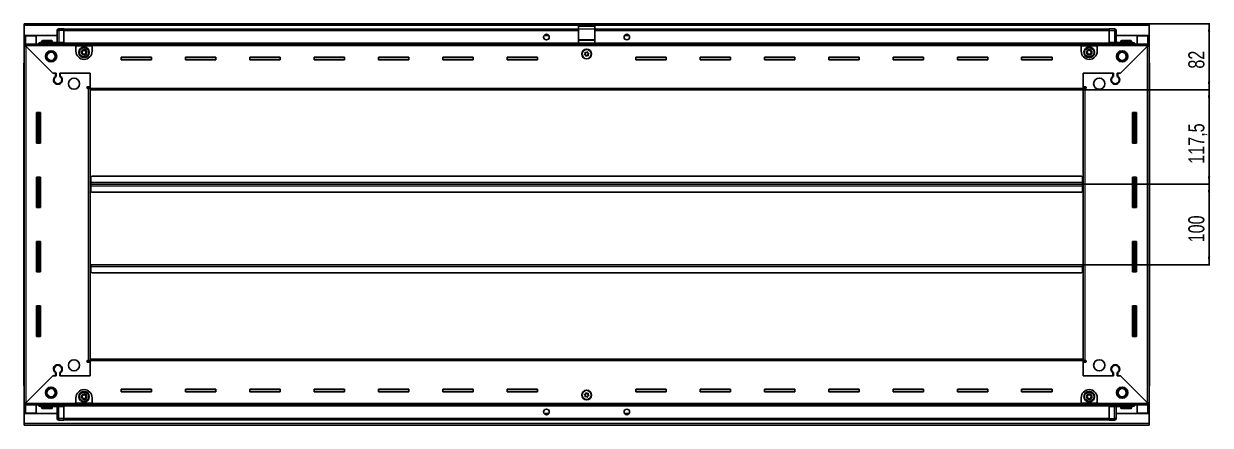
# Model space of a CAD drawing. Header units: millimetres. Extents: x 1256 to 6169, y -675 to 1864.
# Drawn here: x 4694 to 6169, y 1198 to 1697 of the extents above; entities that cross this region are included whole.
import ezdxf

# ---------------------------------------------------------------- set-up
doc = ezdxf.new("R2010")
doc.units = ezdxf.units.MM
doc.layers.add('FORMAT', color=7, linetype='Continuous')
doc.styles.add('SLDTEXTSTYLE0', font='TXT', dxfattribs={"width": 0.75})
doc.dimstyles.new('SLDDIMSTYLE0', dxfattribs={"dimtxt": 20, "dimasz": 10, "dimexe": 0, "dimexo": 0.0625, "dimgap": 5, "dimtad": 2, "dimdec": 1, "dimrnd": 1e-09, "dimzin": 12, "dimdsep": 46, "dimtxsty": 'SLDTEXTSTYLE0', "dimsah": 1, "dimcen": 0.09, "dimadec": 0, "dimazin": 3, "dimtfac": 1, "dimtofl": 0, "dimtmove": 0, "dimatfit": 3, "dimfxl": 0, "dimfrac": 2, "dimtolj": 1, "dimtzin": 12, "dimarcsym": 0})

# ---------------------------------------------------------------- blocks, each defined once
blk = doc.blocks.new('_D_6')
at = {"layer": 'FORMAT'}
for p, q in [((6093.4, 1696.6), (6168.9, 1696.6)), ((6167.9, 1696.6), (6167.9, 1614.6)), ((6011.4, 1614.6), (6168.9, 1614.6))]:
    blk.add_line(p, q, dxfattribs=at)
for points in [[(6167.9, 1696.6), (6166.4, 1686.6), (6169.4, 1686.6)], [(6167.9, 1614.6), (6169.4, 1624.6), (6166.4, 1624.6)]]:
    blk.add_solid(points, dxfattribs=at)
at = {"layer": 'FORMAT', "insert": (6142.1, 1640.8), "char_height": 20, "attachment_point": 1, "rotation": 90, "style": 'SLDTEXTSTYLE0'}
blk.add_mtext('82', dxfattribs=at)
blk = doc.blocks.new('_D_7')
at = {"layer": 'FORMAT'}
for p, q in [((6011.4, 1614.6), (6168.9, 1614.6)), ((6167.9, 1497.1), (6167.9, 1614.6)), ((6010.4, 1497.1), (6168.9, 1497.1))]:
    blk.add_line(p, q, dxfattribs=at)
for points in [[(6167.9, 1614.6), (6166.4, 1604.6), (6169.4, 1604.6)], [(6167.9, 1497.1), (6169.4, 1507.1), (6166.4, 1507.1)]]:
    blk.add_solid(points, dxfattribs=at)
at = {"layer": 'FORMAT', "insert": (6142.1, 1522.6), "char_height": 20, "attachment_point": 1, "rotation": 90, "style": 'SLDTEXTSTYLE0'}
blk.add_mtext('117,5', dxfattribs=at)
blk = doc.blocks.new('_D_8')
at = {"layer": 'FORMAT'}
for p, q in [((6010.4, 1497.1), (6168.9, 1497.1)), ((6167.9, 1497.1), (6167.9, 1397.1)), ((6010.4, 1397.1), (6168.9, 1397.1))]:
    blk.add_line(p, q, dxfattribs=at)
for points in [[(6167.9, 1497.1), (6166.4, 1487.1), (6169.4, 1487.1)], [(6167.9, 1397.1), (6169.4, 1407.1), (6166.4, 1407.1)]]:
    blk.add_solid(points, dxfattribs=at)
at = {"layer": 'FORMAT', "insert": (6142.1, 1424.9), "char_height": 20, "attachment_point": 1, "rotation": 90, "style": 'SLDTEXTSTYLE0'}
blk.add_mtext('100', dxfattribs=at)

msp = doc.modelspace()

# ---------------------------------------------------------------- linework, layer by layer
at = {"color": 7, "linetype": 'Continuous', "lineweight": 25}
for p, q in [((4694.4, 1694.5), (4694.4, 1696.6)), ((4694.4, 1696.6), (6093.4, 1696.6)), ((4694.4, 1682.1), (4694.4, 1694.5)), ((4735.4, 1673.1), (4735.4, 1688.1)), ((4736.08, 1689.6), (4736.08, 1689.6)), ((4737.4, 1690.1), (4743.9, 1690.1)), ((4737.4, 1690.1), (4743.9, 1690.1)), ((4743.9, 1690.1), (4743.9, 1690.1)), ((4743.9, 1690.1), (4743.9, 1690.1)), ((4743.9, 1690.1), (4743.9, 1688.1)), ((5383.9, 1689.95), (4743.9, 1689.95)), ((4743.9, 1673.1), (4743.9, 1688.1)), ((5383.9, 1693.6), (5403.9, 1693.6)), ((5383.9, 1690.34), (5383.9, 1693.6)), ((5383.9, 1677.19), (5383.9, 1690.34)), ((5403.9, 1690.34), (5403.9, 1693.6)), ((5403.9, 1677.19), (5403.9, 1690.34)), ((6043.9, 1689.95), (5403.9, 1689.95)), ((6043.9, 1690.1), (6043.9, 1690.1)), ((6050.4, 1690.1), (6043.9, 1690.1)), ((6050.4, 1690.1), (6043.9, 1690.1)), ((6043.9, 1690.1), (6043.9, 1688.1)), ((6043.9, 1673.1), (6043.9, 1688.1)), ((6052.4, 1688.1), (6052.4, 1688.1)), ((6052.4, 1673.1), (6052.4, 1688.1)), ((6093.4, 1696.6), (6093.4, 1694.5)), ((6093.4, 1694.5), (6093.4, 1682.1)), ((4735.4, 1682.1), (4694.4, 1682.1)), ((4694.4, 1681.6), (4694.4, 1682.1)), ((4694.4, 1671.35), (4694.4, 1681.6)), ((4694.4, 1681.6), (4696.5, 1681.6)), ((4694.4, 1669.85), (4694.4, 1671.35)), ((4694.4, 1671.35), (4695.4, 1671.35)), ((4694.4, 1669.35), (4694.4, 1669.85)), ((4694.4, 1669.85), (4695.4, 1669.85)), ((4694.4, 1224.85), (4694.4, 1669.35)), ((4695.9, 1669.35), (4694.4, 1669.35)), ((4695.4, 1671.35), (4758.9, 1671.35)), ((4695.4, 1669.85), (4695.4, 1671.35)), ((4695.9, 1681.6), (4695.9, 1682.1)), ((4696, 1669.25), (4729.9, 1635.35)), ((4709.4, 1681.6), (4696.5, 1681.6)), ((4730.6, 1634.65), (4696.5, 1668.75)), ((4709.4, 1671.35), (4709.4, 1681.6)), ((4714.9, 1673.1), (4743.9, 1673.1)), ((4716.4, 1675), (4716.4, 1673.1)), ((4717.2, 1675.8), (4728.6, 1675.8)), ((4729.4, 1673.1), (4729.4, 1675)), ((4743.83, 1671.35), (4743.9, 1673.07)), ((4743.9, 1673.1), (4743.9, 1672.6)), ((4743.9, 1671.95), (6043.9, 1671.95)), ((4758.9, 1669.25), (4758.9, 1671.35)), ((4758.9, 1671.35), (4778.9, 1671.35)), ((4758.9, 1669.85), (4778.9, 1669.85)), ((4758.9, 1662.35), (4758.9, 1669.25)), ((4778.9, 1671.35), (4778.9, 1669.25)), ((4778.9, 1671.35), (6008.9, 1671.35)), ((4778.9, 1669.25), (4778.9, 1662.35)), ((5346.77, 1682.1), (5341.03, 1682.1)), ((5383.9, 1676.1), (5383.9, 1677.19)), ((5383.9, 1676.1), (5403.9, 1676.1)), ((5383.9, 1672.6), (5383.9, 1676.1)), ((5383.9, 1672.6), (5403.9, 1672.6)), ((5387.9, 1672.6), (5387.9, 1671.95)), ((5390.4, 1671.95), (5390.4, 1672.6)), ((5397.4, 1671.95), (5397.4, 1672.6)), ((5399.9, 1671.95), (5399.9, 1672.6)), ((5403.9, 1676.1), (5403.9, 1677.19)), ((5403.9, 1672.6), (5403.9, 1676.1)), ((5446.77, 1682.1), (5441.03, 1682.1)), ((6008.9, 1669.25), (6008.9, 1671.35)), ((6008.9, 1671.35), (6028.9, 1671.35)), ((6008.9, 1669.85), (6028.9, 1669.85)), ((6008.9, 1662.35), (6008.9, 1669.25)), ((6028.9, 1671.35), (6092.4, 1671.35)), ((6028.9, 1671.35), (6028.9, 1669.25)), ((6028.9, 1669.25), (6028.9, 1662.35)), ((6043.9, 1673.1), (6043.9, 1672.6)), ((6072.9, 1673.1), (6043.9, 1673.1)), ((6043.9, 1673.07), (6043.98, 1671.35)), ((6045.4, 1673.04), (6045.4, 1673.1)), ((6093.4, 1682.1), (6052.4, 1682.1)), ((6091.3, 1668.75), (6057.2, 1634.65)), ((6057.9, 1635.35), (6091.8, 1669.25)), ((6058.4, 1675), (6058.4, 1673.1)), ((6059.2, 1675.8), (6070.6, 1675.8)), ((6071.4, 1673.1), (6071.4, 1675)), ((6078.4, 1671.35), (6078.4, 1681.6)), ((6078.4, 1681.6), (6091.3, 1681.6)), ((6091.3, 1681.6), (6093.4, 1681.6)), ((6091.9, 1681.6), (6091.9, 1682.1)), ((6091.9, 1669.35), (6093.4, 1669.35)), ((6092.4, 1669.85), (6092.4, 1671.35)), ((6092.4, 1671.35), (6093.4, 1671.35)), ((6092.4, 1669.85), (6093.4, 1669.85)), ((6093.4, 1681.6), (6093.4, 1682.1)), ((6093.4, 1681.6), (6093.4, 1671.35)), ((6093.4, 1669.85), (6093.4, 1671.35)), ((6093.4, 1669.85), (6093.4, 1669.35)), ((6093.4, 1669.35), (6093.4, 1224.85)), ((4852.9, 1655.1), (4814.9, 1655.1)), ((4814.9, 1655.1), (4814.9, 1651.6)), ((4852.9, 1651.6), (4852.9, 1655.1)), ((4932.9, 1655.1), (4894.9, 1655.1)), ((4894.9, 1655.1), (4894.9, 1651.6)), ((4932.9, 1651.6), (4932.9, 1655.1)), ((5012.9, 1655.1), (4974.9, 1655.1)), ((4974.9, 1655.1), (4974.9, 1651.6)), ((5012.9, 1651.6), (5012.9, 1655.1)), ((5092.9, 1655.1), (5054.9, 1655.1)), ((5054.9, 1655.1), (5054.9, 1651.6)), ((5092.9, 1651.6), (5092.9, 1655.1)), ((5172.9, 1655.1), (5134.9, 1655.1)), ((5134.9, 1655.1), (5134.9, 1651.6)), ((5172.9, 1651.6), (5172.9, 1655.1)), ((5252.9, 1655.1), (5214.9, 1655.1)), ((5214.9, 1655.1), (5214.9, 1651.6)), ((5252.9, 1651.6), (5252.9, 1655.1)), ((5332.9, 1655.1), (5294.9, 1655.1)), ((5294.9, 1655.1), (5294.9, 1651.6)), ((5332.9, 1651.6), (5332.9, 1655.1)), ((5492.9, 1655.1), (5454.9, 1655.1)), ((5454.9, 1655.1), (5454.9, 1651.6)), ((5492.9, 1651.6), (5492.9, 1655.1)), ((5572.9, 1655.1), (5534.9, 1655.1)), ((5534.9, 1655.1), (5534.9, 1651.6)), ((5572.9, 1651.6), (5572.9, 1655.1)), ((5652.9, 1655.1), (5614.9, 1655.1)), ((5614.9, 1655.1), (5614.9, 1651.6)), ((5652.9, 1651.6), (5652.9, 1655.1)), ((5732.9, 1655.1), (5694.9, 1655.1)), ((5694.9, 1655.1), (5694.9, 1651.6)), ((5732.9, 1651.6), (5732.9, 1655.1)), ((5812.9, 1655.1), (5774.9, 1655.1)), ((5774.9, 1655.1), (5774.9, 1651.6)), ((5812.9, 1651.6), (5812.9, 1655.1)), ((5892.9, 1655.1), (5854.9, 1655.1)), ((5854.9, 1655.1), (5854.9, 1651.6)), ((5892.9, 1651.6), (5892.9, 1655.1)), ((5972.9, 1655.1), (5934.9, 1655.1)), ((5934.9, 1655.1), (5934.9, 1651.6)), ((5972.9, 1651.6), (5972.9, 1655.1)), ((4693.9, 1646.6), (4693.9, 1640.1)), ((4693.9, 1640.1), (4693.9, 1646.6)), ((4693.9, 1640.1), (4693.9, 1640.1)), ((4694.4, 1640.1), (4693.9, 1640.1)), ((4694.05, 1640.1), (4694.05, 1254.1)), ((4852.9, 1652.35), (4814.9, 1652.35)), ((4814.9, 1651.6), (4852.9, 1651.6)), ((4932.9, 1652.35), (4894.9, 1652.35)), ((4894.9, 1651.6), (4932.9, 1651.6)), ((5012.9, 1652.35), (4974.9, 1652.35)), ((4974.9, 1651.6), (5012.9, 1651.6)), ((5092.9, 1652.35), (5054.9, 1652.35)), ((5054.9, 1651.6), (5092.9, 1651.6)), ((5172.9, 1652.35), (5134.9, 1652.35)), ((5134.9, 1651.6), (5172.9, 1651.6)), ((5252.9, 1652.35), (5214.9, 1652.35)), ((5214.9, 1651.6), (5252.9, 1651.6)), ((5332.9, 1652.35), (5294.9, 1652.35)), ((5294.9, 1651.6), (5332.9, 1651.6)), ((5492.9, 1652.35), (5454.9, 1652.35)), ((5454.9, 1651.6), (5492.9, 1651.6)), ((5572.9, 1652.35), (5534.9, 1652.35)), ((5534.9, 1651.6), (5572.9, 1651.6)), ((5652.9, 1652.35), (5614.9, 1652.35)), ((5614.9, 1651.6), (5652.9, 1651.6)), ((5732.9, 1652.35), (5694.9, 1652.35)), ((5694.9, 1651.6), (5732.9, 1651.6)), ((5812.9, 1652.35), (5774.9, 1652.35)), ((5774.9, 1651.6), (5812.9, 1651.6)), ((5892.9, 1652.35), (5854.9, 1652.35)), ((5854.9, 1651.6), (5892.9, 1651.6)), ((5972.9, 1652.35), (5934.9, 1652.35)), ((5934.9, 1651.6), (5972.9, 1651.6)), ((6093.4, 1647.93), (6093.4, 1647.93)), ((6093.4, 1640.1), (6093.9, 1640.1)), ((6093.75, 1254.1), (6093.75, 1640.1)), ((6093.9, 1646.6), (6093.9, 1640.1)), ((6093.9, 1640.1), (6093.9, 1646.6)), ((6093.9, 1640.1), (6093.9, 1640.1)), ((6093.9, 1640.1), (6093.9, 1640.1)), ((4729.9, 1635.35), (4734.1, 1635.35)), ((4731.3, 1635.35), (4730.6, 1634.65)), ((4733.4, 1635.35), (4731.3, 1635.35)), ((4733.4, 1635.35), (4733.4, 1631.46)), ((4734.1, 1635.35), (4734.1, 1631.07)), ((4738.7, 1635.35), (4776.4, 1635.35)), ((4738.7, 1631.07), (4738.7, 1635.35)), ((4739.4, 1631.46), (4739.4, 1635.35)), ((4776.4, 1635.35), (4739.4, 1635.35)), ((4776.4, 1616.7), (4776.4, 1635.35)), ((4776.4, 1618.1), (4776.4, 1635.35)), ((6011.4, 1635.35), (6049.1, 1635.35)), ((6011.4, 1616.7), (6011.4, 1635.35)), ((6011.4, 1635.35), (6011.4, 1618.1)), ((6048.4, 1635.35), (6011.4, 1635.35)), ((6048.4, 1635.35), (6048.4, 1631.46)), ((6049.1, 1635.35), (6049.1, 1631.07)), ((6053.7, 1635.35), (6057.9, 1635.35)), ((6053.7, 1631.07), (6053.7, 1635.35)), ((6056.5, 1635.35), (6054.4, 1635.35)), ((6054.4, 1631.46), (6054.4, 1635.35)), ((6057.2, 1634.65), (6056.5, 1635.35)), ((4734.4, 1622.49), (4734.4, 1621.73)), ((4773.55, 1618.1), (4776.4, 1618.1)), ((4774.3, 1616.1), (4773.55, 1616.1)), ((4774.3, 1616.1), (4776.4, 1616.1)), ((4776.4, 1617.1), (4774.4, 1617.1)), ((4774.4, 1617.1), (4774.4, 1616.1)), ((4776.4, 1614.6), (4776.4, 1616.7)), ((6011.4, 1614.6), (4776.4, 1614.6)), ((4776.4, 1279.6), (4776.4, 1614.6)), ((6011.4, 1618.1), (6014.25, 1618.1)), ((6013.4, 1617.1), (6011.4, 1617.1)), ((6011.4, 1616.7), (6011.4, 1614.6)), ((6011.4, 1616.1), (6013.5, 1616.1)), ((6011.4, 1614.6), (6011.4, 1279.6)), ((6013.4, 1616.1), (6013.4, 1617.1)), ((6014.25, 1616.1), (6013.5, 1616.1)), ((6053.4, 1622.49), (6053.4, 1621.73)), ((4714.9, 1586.1), (4709.9, 1586.1)), ((4709.9, 1586.1), (4709.9, 1548.1)), ((4712.05, 1548.1), (4712.05, 1586.1)), ((4713.84, 1548.1), (4713.84, 1586.1)), ((4713.88, 1548.1), (4713.88, 1586.1)), ((4714.9, 1548.1), (4714.9, 1586.1)), ((6072.9, 1586.1), (6072.9, 1548.1)), ((6077.9, 1586.1), (6072.9, 1586.1)), ((6073.92, 1586.1), (6073.92, 1548.1)), ((6073.96, 1586.1), (6073.96, 1548.1)), ((6075.75, 1586.1), (6075.75, 1548.1)), ((6077.9, 1548.1), (6077.9, 1586.1)), ((4709.9, 1548.1), (4714.9, 1548.1)), ((6072.9, 1548.1), (6077.9, 1548.1)), ((4714.9, 1506.1), (4709.9, 1506.1)), ((4709.9, 1506.1), (4709.9, 1468.1)), ((4712.05, 1468.1), (4712.05, 1506.1)), ((4713.84, 1468.1), (4713.84, 1506.1)), ((4713.88, 1468.1), (4713.88, 1506.1)), ((4714.9, 1468.1), (4714.9, 1506.1)), ((4778.4, 1507.1), (4777.4, 1506.1)), ((4777.4, 1506.1), (4777.4, 1499.2)), ((6009.4, 1507.1), (4778.4, 1507.1)), ((6010.4, 1506.1), (6009.4, 1507.1)), ((6010.4, 1499.2), (6010.4, 1506.1)), ((6072.9, 1506.1), (6072.9, 1468.1)), ((6077.9, 1506.1), (6072.9, 1506.1)), ((6073.92, 1506.1), (6073.92, 1468.1)), ((6073.96, 1506.1), (6073.96, 1468.1)), ((6075.75, 1506.1), (6075.75, 1468.1)), ((6077.9, 1468.1), (6077.9, 1506.1)), ((4777.15, 1497.1), (4776.4, 1497.1)), ((4777.4, 1499.95), (4777.15, 1499.95)), ((4777.15, 1499.95), (4777.15, 1497.1)), ((4777.15, 1497.1), (4777.15, 1494.25)), ((4777.15, 1494.25), (4777.4, 1494.25)), ((4777.4, 1497.1), (4777.4, 1499.2)), ((4777.4, 1495), (4777.4, 1497.1)), ((6010.4, 1497.1), (4777.4, 1497.1)), ((4777.4, 1495), (4777.4, 1488.1)), ((6010.65, 1499.95), (6010.4, 1499.95)), ((6010.4, 1499.2), (6010.4, 1497.1)), ((6010.4, 1497.1), (6010.4, 1495)), ((6010.4, 1488.1), (6010.4, 1495)), ((6010.4, 1494.25), (6010.65, 1494.25)), ((6010.65, 1497.1), (6010.65, 1499.95)), ((6010.65, 1494.25), (6010.65, 1497.1)), ((6011.4, 1497.1), (6010.65, 1497.1)), ((4777.4, 1488.1), (4778.4, 1487.1)), ((4778.4, 1487.1), (6009.4, 1487.1)), ((6009.4, 1487.1), (6010.4, 1488.1)), ((4709.9, 1468.1), (4714.9, 1468.1)), ((6072.9, 1468.1), (6077.9, 1468.1)), ((4714.9, 1426.1), (4709.9, 1426.1)), ((4709.9, 1426.1), (4709.9, 1388.1)), ((4712.05, 1388.1), (4712.05, 1426.1)), ((4713.84, 1388.1), (4713.84, 1426.1)), ((4713.88, 1388.1), (4713.88, 1426.1)), ((4714.9, 1388.1), (4714.9, 1426.1)), ((6072.9, 1426.1), (6072.9, 1388.1)), ((6077.9, 1426.1), (6072.9, 1426.1)), ((6073.92, 1426.1), (6073.92, 1388.1)), ((6073.96, 1426.1), (6073.96, 1388.1)), ((6075.75, 1426.1), (6075.75, 1388.1)), ((6077.9, 1388.1), (6077.9, 1426.1)), ((4709.9, 1388.1), (4714.9, 1388.1)), ((4776.4, 1397.1), (4777.15, 1397.1)), ((4777.15, 1397.1), (4777.15, 1394.25)), ((4777.15, 1394.25), (4777.4, 1394.25)), ((4777.4, 1395), (4777.4, 1397.1)), ((4777.4, 1397.1), (6010.4, 1397.1)), ((4777.4, 1395), (4777.4, 1388.1)), ((4777.4, 1388.1), (4778.4, 1387.1)), ((4778.4, 1387.1), (6009.4, 1387.1)), ((6009.4, 1387.1), (6010.4, 1388.1)), ((6010.4, 1397.1), (6010.4, 1395)), ((6010.4, 1388.1), (6010.4, 1395)), ((6010.4, 1394.25), (6010.65, 1394.25)), ((6010.65, 1394.25), (6010.65, 1397.1)), ((6010.65, 1397.1), (6011.4, 1397.1)), ((6072.9, 1388.1), (6077.9, 1388.1)), ((4714.9, 1346.1), (4709.9, 1346.1)), ((4709.9, 1346.1), (4709.9, 1308.1)), ((4712.05, 1308.1), (4712.05, 1346.1)), ((4713.84, 1308.1), (4713.84, 1346.1)), ((4713.88, 1308.1), (4713.88, 1346.1)), ((4714.9, 1308.1), (4714.9, 1346.1)), ((6072.9, 1346.1), (6072.9, 1308.1)), ((6077.9, 1346.1), (6072.9, 1346.1)), ((6073.92, 1346.1), (6073.92, 1308.1)), ((6073.96, 1346.1), (6073.96, 1308.1)), ((6075.75, 1346.1), (6075.75, 1308.1)), ((6077.9, 1308.1), (6077.9, 1346.1)), ((4709.9, 1308.1), (4714.9, 1308.1)), ((6072.9, 1308.1), (6077.9, 1308.1)), ((4734.4, 1272.48), (4734.4, 1271.72)), ((4773.55, 1278.1), (4774.3, 1278.1)), ((4776.4, 1276.1), (4773.55, 1276.1)), ((4776.4, 1278.1), (4774.3, 1278.1)), ((4774.4, 1278.1), (4774.4, 1277.1)), ((4774.4, 1277.1), (4776.4, 1277.1)), ((4776.4, 1279.6), (6011.4, 1279.6)), ((4776.4, 1277.5), (4776.4, 1279.6)), ((4776.4, 1277.5), (4776.4, 1258.85)), ((4776.4, 1258.85), (4776.4, 1276.1)), ((6011.4, 1279.6), (6011.4, 1277.5)), ((6013.5, 1278.1), (6011.4, 1278.1)), ((6011.4, 1277.5), (6011.4, 1258.85)), ((6011.4, 1277.1), (6013.4, 1277.1)), ((6011.4, 1276.1), (6011.4, 1258.85)), ((6014.25, 1276.1), (6011.4, 1276.1)), ((6013.4, 1277.1), (6013.4, 1278.1)), ((6013.5, 1278.1), (6014.25, 1278.1)), ((6053.4, 1272.48), (6053.4, 1271.72)), ((4729.9, 1258.85), (4696, 1224.95)), ((4696.5, 1225.45), (4730.6, 1259.55)), ((4734.1, 1258.85), (4729.9, 1258.85)), ((4730.6, 1259.55), (4731.3, 1258.85)), ((4731.3, 1258.85), (4733.4, 1258.85)), ((4733.4, 1262.74), (4733.4, 1258.85)), ((4734.1, 1263.14), (4734.1, 1258.85)), ((4738.7, 1258.85), (4738.7, 1263.14)), ((4776.4, 1258.85), (4738.7, 1258.85)), ((4739.4, 1258.85), (4739.4, 1262.74)), ((4739.4, 1258.85), (4776.4, 1258.85)), ((6049.1, 1258.85), (6011.4, 1258.85)), ((6011.4, 1258.85), (6048.4, 1258.85)), ((6048.4, 1262.74), (6048.4, 1258.85)), ((6049.1, 1263.14), (6049.1, 1258.85)), ((6053.7, 1258.85), (6053.7, 1263.14)), ((6057.9, 1258.85), (6053.7, 1258.85)), ((6054.4, 1258.85), (6054.4, 1262.74)), ((6054.4, 1258.85), (6056.5, 1258.85)), ((6056.5, 1258.85), (6057.2, 1259.55)), ((6057.2, 1259.55), (6091.3, 1225.45)), ((6091.8, 1224.95), (6057.9, 1258.85)), ((4693.9, 1247.6), (4693.9, 1254.1)), ((4693.9, 1254.1), (4693.9, 1254.1)), ((4693.9, 1254.1), (4693.9, 1254.1)), ((4693.9, 1254.1), (4693.9, 1247.6)), ((4694.4, 1254.1), (4693.9, 1254.1)), ((4694.4, 1246.28), (4694.4, 1246.28)), ((4852.9, 1242.6), (4814.9, 1242.6)), ((4814.9, 1242.6), (4814.9, 1239.1)), ((4814.9, 1241.85), (4852.9, 1241.85)), ((4852.9, 1239.1), (4852.9, 1242.6)), ((4932.9, 1242.6), (4894.9, 1242.6)), ((4894.9, 1242.6), (4894.9, 1239.1)), ((4894.9, 1241.85), (4932.9, 1241.85)), ((4932.9, 1239.1), (4932.9, 1242.6)), ((5012.9, 1242.6), (4974.9, 1242.6)), ((4974.9, 1242.6), (4974.9, 1239.1)), ((4974.9, 1241.85), (5012.9, 1241.85)), ((5012.9, 1239.1), (5012.9, 1242.6)), ((5092.9, 1242.6), (5054.9, 1242.6)), ((5054.9, 1242.6), (5054.9, 1239.1)), ((5054.9, 1241.85), (5092.9, 1241.85)), ((5092.9, 1239.1), (5092.9, 1242.6)), ((5172.9, 1242.6), (5134.9, 1242.6)), ((5134.9, 1242.6), (5134.9, 1239.1)), ((5134.9, 1241.85), (5172.9, 1241.85)), ((5172.9, 1239.1), (5172.9, 1242.6)), ((5252.9, 1242.6), (5214.9, 1242.6)), ((5214.9, 1242.6), (5214.9, 1239.1)), ((5214.9, 1241.85), (5252.9, 1241.85)), ((5252.9, 1239.1), (5252.9, 1242.6)), ((5332.9, 1242.6), (5294.9, 1242.6)), ((5294.9, 1242.6), (5294.9, 1239.1)), ((5294.9, 1241.85), (5332.9, 1241.85)), ((5332.9, 1239.1), (5332.9, 1242.6)), ((5492.9, 1242.6), (5454.9, 1242.6)), ((5454.9, 1242.6), (5454.9, 1239.1)), ((5454.9, 1241.85), (5492.9, 1241.85)), ((5492.9, 1239.1), (5492.9, 1242.6)), ((5572.9, 1242.6), (5534.9, 1242.6)), ((5534.9, 1242.6), (5534.9, 1239.1)), ((5534.9, 1241.85), (5572.9, 1241.85)), ((5572.9, 1239.1), (5572.9, 1242.6)), ((5652.9, 1242.6), (5614.9, 1242.6)), ((5614.9, 1242.6), (5614.9, 1239.1)), ((5614.9, 1241.85), (5652.9, 1241.85)), ((5652.9, 1239.1), (5652.9, 1242.6)), ((5732.9, 1242.6), (5694.9, 1242.6)), ((5694.9, 1242.6), (5694.9, 1239.1)), ((5694.9, 1241.85), (5732.9, 1241.85)), ((5732.9, 1239.1), (5732.9, 1242.6)), ((5812.9, 1242.6), (5774.9, 1242.6)), ((5774.9, 1242.6), (5774.9, 1239.1)), ((5774.9, 1241.85), (5812.9, 1241.85)), ((5812.9, 1239.1), (5812.9, 1242.6)), ((5892.9, 1242.6), (5854.9, 1242.6)), ((5854.9, 1242.6), (5854.9, 1239.1)), ((5854.9, 1241.85), (5892.9, 1241.85)), ((5892.9, 1239.1), (5892.9, 1242.6)), ((5972.9, 1242.6), (5934.9, 1242.6)), ((5934.9, 1242.6), (5934.9, 1239.1)), ((5934.9, 1241.85), (5972.9, 1241.85)), ((5972.9, 1239.1), (5972.9, 1242.6)), ((6093.4, 1254.1), (6093.9, 1254.1)), ((6093.9, 1254.1), (6093.9, 1254.1)), ((6093.9, 1247.6), (6093.9, 1254.1)), ((6093.9, 1254.1), (6093.9, 1247.6)), ((4694.4, 1224.35), (4694.4, 1224.85)), ((4695.9, 1224.85), (4694.4, 1224.85)), ((4758.9, 1224.95), (4758.9, 1231.85)), ((4758.9, 1222.85), (4758.9, 1224.95)), ((4778.9, 1231.85), (4778.9, 1224.95)), ((4778.9, 1224.95), (4778.9, 1222.85)), ((4814.9, 1239.1), (4852.9, 1239.1)), ((4894.9, 1239.1), (4932.9, 1239.1)), ((4974.9, 1239.1), (5012.9, 1239.1)), ((5054.9, 1239.1), (5092.9, 1239.1)), ((5134.9, 1239.1), (5172.9, 1239.1)), ((5214.9, 1239.1), (5252.9, 1239.1)), ((5294.9, 1239.1), (5332.9, 1239.1)), ((5454.9, 1239.1), (5492.9, 1239.1)), ((5534.9, 1239.1), (5572.9, 1239.1)), ((5614.9, 1239.1), (5652.9, 1239.1)), ((5694.9, 1239.1), (5732.9, 1239.1)), ((5774.9, 1239.1), (5812.9, 1239.1)), ((5854.9, 1239.1), (5892.9, 1239.1)), ((5934.9, 1239.1), (5972.9, 1239.1)), ((6008.9, 1224.95), (6008.9, 1231.85)), ((6008.9, 1222.85), (6008.9, 1224.95)), ((6028.9, 1231.85), (6028.9, 1224.95)), ((6028.9, 1224.95), (6028.9, 1222.85)), ((6091.9, 1224.85), (6093.4, 1224.85)), ((6093.4, 1224.85), (6093.4, 1224.35)), ((4694.4, 1224.35), (4694.4, 1222.85)), ((4695.4, 1224.35), (4694.4, 1224.35)), ((4694.4, 1212.6), (4694.4, 1222.85)), ((4695.4, 1222.85), (4694.4, 1222.85)), ((4696.5, 1212.6), (4694.4, 1212.6)), ((4694.4, 1212.1), (4694.4, 1212.6)), ((4694.4, 1212.1), (4735.4, 1212.1)), ((4694.4, 1199.7), (4694.4, 1212.1)), ((4695.4, 1224.35), (4695.4, 1222.85)), ((4758.9, 1222.85), (4695.4, 1222.85)), ((4695.9, 1212.1), (4695.9, 1212.6)), ((4696.5, 1212.6), (4709.4, 1212.6)), ((4709.4, 1212.6), (4709.4, 1222.85)), ((4714.9, 1221.1), (4743.9, 1221.1)), ((4716.4, 1221.1), (4716.4, 1219.2)), ((4720.98, 1218.4), (4717.2, 1218.4)), ((4728.6, 1218.4), (4720.98, 1218.4)), ((4729.4, 1219.2), (4729.4, 1221.1)), ((4735.4, 1221.1), (4735.4, 1206.1)), ((4742.4, 1221.17), (4742.4, 1221.1)), ((4743.9, 1221.14), (4743.83, 1222.85)), ((6043.9, 1222.25), (4743.9, 1222.25)), ((4743.9, 1221.1), (4743.9, 1221.6)), ((4743.9, 1221.1), (4743.9, 1206.1)), ((4778.9, 1224.35), (4758.9, 1224.35)), ((4778.9, 1222.85), (4758.9, 1222.85)), ((6008.9, 1222.85), (4778.9, 1222.85)), ((5341.03, 1212.1), (5346.77, 1212.1)), ((5441.03, 1212.1), (5446.77, 1212.1)), ((6028.9, 1224.35), (6008.9, 1224.35)), ((6028.9, 1222.85), (6008.9, 1222.85)), ((6092.4, 1222.85), (6028.9, 1222.85)), ((6043.98, 1222.85), (6043.9, 1221.14)), ((6043.9, 1221.1), (6043.9, 1221.6)), ((6072.9, 1221.1), (6043.9, 1221.1)), ((6043.9, 1221.1), (6043.9, 1206.1)), ((6052.4, 1221.1), (6052.4, 1206.1)), ((6052.4, 1212.1), (6093.4, 1212.1)), ((6058.4, 1221.1), (6058.4, 1219.2)), ((6066.19, 1218.4), (6059.2, 1218.4)), ((6070.6, 1218.4), (6066.19, 1218.4)), ((6071.4, 1219.2), (6071.4, 1221.1)), ((6078.4, 1212.6), (6078.4, 1222.85)), ((6091.3, 1212.6), (6078.4, 1212.6)), ((6093.4, 1212.6), (6091.3, 1212.6)), ((6091.9, 1212.1), (6091.9, 1212.6)), ((6092.4, 1224.35), (6092.4, 1222.85)), ((6093.4, 1224.35), (6092.4, 1224.35)), ((6093.4, 1222.85), (6092.4, 1222.85)), ((6093.4, 1224.35), (6093.4, 1222.85)), ((6093.4, 1222.85), (6093.4, 1212.6)), ((6093.4, 1212.1), (6093.4, 1212.6)), ((6093.4, 1212.1), (6093.4, 1199.7)), ((4694.4, 1197.6), (4694.4, 1199.7)), ((6093.4, 1197.6), (4694.4, 1197.6)), ((4735.4, 1206.1), (4735.4, 1206.1)), ((4737.4, 1204.1), (4743.9, 1204.1)), ((4737.4, 1204.1), (4743.9, 1204.1)), ((4743.9, 1204.1), (4743.9, 1206.1)), ((4743.9, 1204.25), (6043.9, 1204.25)), ((4743.9, 1204.1), (4743.9, 1204.1)), ((6043.9, 1204.1), (6043.9, 1206.1)), ((6050.4, 1204.1), (6043.9, 1204.1)), ((6043.9, 1204.1), (6043.9, 1204.1)), ((6043.9, 1204.1), (6043.9, 1204.1)), ((6050.4, 1204.1), (6043.9, 1204.1)), ((6051.72, 1204.6), (6051.72, 1204.6)), ((6093.4, 1199.7), (6093.4, 1197.6))]:
    msp.add_line(p, q, dxfattribs=at)
at = {"color": 8, "linetype": 'Continuous', "lineweight": 18}
for p, q in [((6093.4, 1694.5), (4694.4, 1694.5)), ((4735.4, 1688.1), (4737.4, 1688.1)), ((4737.4, 1690.1), (4737.4, 1688.1)), ((4737.4, 1688.1), (4737.4, 1673.1)), ((4743.9, 1688.1), (4737.4, 1688.1)), ((5383.9, 1687.95), (4743.9, 1687.95)), ((5383.9, 1690.34), (5403.9, 1690.34)), ((6043.9, 1687.95), (5403.9, 1687.95)), ((6043.9, 1688.1), (6050.4, 1688.1)), ((6050.4, 1690.1), (6050.4, 1688.1)), ((6052.4, 1688.1), (6050.4, 1688.1)), ((6050.4, 1688.1), (6050.4, 1673.1)), ((4758.9, 1669.25), (4696, 1669.25)), ((4696.5, 1681.6), (4696.5, 1682.1)), ((4696.5, 1671.35), (4696.5, 1681.6)), ((4696.5, 1668.75), (4696.5, 1225.45)), ((4716.4, 1675), (4729.4, 1675)), ((5383.9, 1672.6), (4743.9, 1672.6)), ((6043.9, 1671.37), (4743.9, 1671.37)), ((4758.9, 1669.25), (4778.9, 1669.25)), ((6008.9, 1669.25), (4778.9, 1669.25)), ((5383.9, 1677.19), (5403.9, 1677.19)), ((5389.9, 1671.95), (5389.9, 1672.6)), ((5397.9, 1671.95), (5397.9, 1672.6)), ((6043.9, 1672.6), (5403.9, 1672.6)), ((6008.9, 1669.25), (6028.9, 1669.25)), ((6091.8, 1669.25), (6028.9, 1669.25)), ((6058.4, 1675), (6071.4, 1675)), ((6091.3, 1682.1), (6091.3, 1681.6)), ((6091.3, 1681.6), (6091.3, 1671.35)), ((6091.3, 1225.45), (6091.3, 1668.75)), ((4694.4, 1646.6), (4693.9, 1646.6)), ((6093.4, 1646.6), (6093.9, 1646.6)), ((4774.3, 1278.1), (4774.3, 1616.1)), ((4776.4, 1616.7), (6011.4, 1616.7)), ((6013.5, 1616.1), (6013.5, 1278.1)), ((4711.4, 1586.1), (4711.4, 1548.1)), ((4712.64, 1586.1), (4712.64, 1548.1)), ((6075.17, 1548.1), (6075.17, 1586.1)), ((6076.4, 1548.1), (6076.4, 1586.1)), ((4711.4, 1506.1), (4711.4, 1468.1)), ((4712.64, 1506.1), (4712.64, 1468.1)), ((6075.17, 1468.1), (6075.17, 1506.1)), ((6076.4, 1468.1), (6076.4, 1506.1)), ((6010.4, 1499.2), (4777.4, 1499.2)), ((4777.4, 1495), (6010.4, 1495)), ((4711.4, 1426.1), (4711.4, 1388.1)), ((4712.64, 1426.1), (4712.64, 1388.1)), ((6075.17, 1388.1), (6075.17, 1426.1)), ((6076.4, 1388.1), (6076.4, 1426.1)), ((4777.4, 1395), (6010.4, 1395)), ((4711.4, 1346.1), (4711.4, 1308.1)), ((4712.64, 1346.1), (4712.64, 1308.1)), ((6075.17, 1308.1), (6075.17, 1346.1)), ((6076.4, 1308.1), (6076.4, 1346.1)), ((6011.4, 1277.5), (4776.4, 1277.5)), ((4694.4, 1247.6), (4693.9, 1247.6)), ((6093.4, 1247.6), (6093.9, 1247.6)), ((4696, 1224.95), (4758.9, 1224.95)), ((4778.9, 1224.95), (4758.9, 1224.95)), ((4778.9, 1224.95), (6008.9, 1224.95)), ((6028.9, 1224.95), (6008.9, 1224.95)), ((6028.9, 1224.95), (6091.8, 1224.95)), ((4696.5, 1212.6), (4696.5, 1222.85)), ((4696.5, 1212.1), (4696.5, 1212.6)), ((4720.71, 1219.2), (4716.4, 1219.2)), ((4729.4, 1219.2), (4720.71, 1219.2)), ((4737.4, 1206.1), (4737.4, 1221.1)), ((4743.9, 1222.84), (6043.9, 1222.84)), ((4743.9, 1221.6), (6043.9, 1221.6)), ((6050.4, 1206.1), (6050.4, 1221.1)), ((6066.38, 1219.2), (6058.4, 1219.2)), ((6071.4, 1219.2), (6066.38, 1219.2)), ((6091.3, 1222.85), (6091.3, 1212.6)), ((6091.3, 1212.6), (6091.3, 1212.1)), ((6093.4, 1199.7), (4694.4, 1199.7)), ((4735.4, 1206.1), (4737.4, 1206.1)), ((4737.4, 1204.1), (4737.4, 1206.1)), ((4743.9, 1206.1), (4737.4, 1206.1)), ((4743.9, 1206.25), (6043.9, 1206.25)), ((6043.9, 1206.1), (6050.4, 1206.1)), ((6052.4, 1206.1), (6050.4, 1206.1)), ((6050.4, 1204.1), (6050.4, 1206.1))]:
    msp.add_line(p, q, dxfattribs=at)
at = {"color": 7, "linetype": 'Continuous', "lineweight": 25}
for centre, radius in [((5343.9, 1680.1), 3.5), ((5443.9, 1680.1), 3.5), ((4768.9, 1661.1), 6.5), ((6018.9, 1661.1), 6.5), ((4727.9, 1656.1), 7), ((4727.9, 1656.1), 6.03), ((4727.9, 1656.1), 5.1), ((4768.9, 1661.1), 3.46), ((5393.9, 1659.1), 6), ((5393.9, 1658.95), 5.79), ((5393.9, 1658.95), 1.85), ((6018.9, 1661.1), 3.46), ((6059.9, 1656.1), 7), ((6059.9, 1656.1), 6.03), ((6059.9, 1656.1), 5.1), ((4756.4, 1622.1), 7), ((6031.4, 1622.1), 7), ((4756.4, 1272.1), 7), ((6031.4, 1272.1), 7), ((4727.9, 1238.1), 7), ((4727.9, 1238.1), 6.02), ((4727.9, 1238.1), 5.1), ((4768.9, 1233.1), 6.5), ((5393.9, 1235.1), 6), ((5393.9, 1235.25), 5.79), ((6018.9, 1233.1), 6.5), ((6059.9, 1238.1), 7), ((6059.9, 1238.1), 6.02), ((6059.9, 1238.1), 5.1), ((4768.9, 1233.1), 3.46), ((5393.9, 1235.25), 1.85), ((6018.9, 1233.1), 3.46), ((5343.9, 1214.1), 3.5), ((5443.9, 1214.1), 3.5)]:
    msp.add_circle(centre, radius, dxfattribs=at)
at = {"color": 8, "linetype": 'Continuous', "lineweight": 18}
for centre in [(4768.9, 1661.1), (6018.9, 1661.1), (4768.9, 1233.1), (6018.9, 1233.1)]:
    msp.add_circle(centre, 5.7, dxfattribs=at)
at = {"color": 7, "linetype": 'Continuous', "lineweight": 25}
for centre, radius, start, end in [((4737.4, 1688.1), 2, 90, 180), ((4737.4, 1688.1), 2, 131.40962, 180), ((4737.4, 1688.1), 2, 123.94202, 131.40962), ((4737.4, 1688.1), 2, 90, 108.58003), ((6050.4, 1688.1), 2, 0, 90), ((6050.4, 1688.1), 2, 0, 90), ((4717.2, 1675), 0.8, 90, 180), ((4728.6, 1675), 0.8, 0, 90), ((4735.2, 1673.3), 0.2, 270, 0), ((6052.6, 1673.3), 0.2, 180, 270), ((6059.2, 1675), 0.8, 90, 180), ((6070.6, 1675), 0.8, 0, 90), ((4768.9, 1662.35), 10, 180, 270), ((4768.9, 1661.1), 2.5, 134.01559, 194.01559), ((4768.9, 1661.1), 2.5, 194.01559, 254.01559), ((4768.9, 1661.1), 2.5, 74.01559, 134.01559), ((4768.9, 1661.1), 2.5, 254.01559, 314.01559), ((4768.9, 1662.35), 10, 270, 0), ((4768.9, 1661.1), 2.5, 14.01559, 74.01559), ((4768.9, 1661.1), 2.5, 314.01559, 14.01559), ((6018.9, 1662.35), 10, 180, 270), ((6018.9, 1661.1), 2.5, 160.11158, 220.11158), ((6018.9, 1661.1), 2.5, 100.11158, 160.11158), ((6018.9, 1661.1), 2.5, 220.11158, 280.11158), ((6018.9, 1661.1), 2.5, 40.11158, 100.11158), ((6018.9, 1662.35), 10, 270, 0), ((6018.9, 1661.1), 2.5, 280.11158, 340.11158), ((6018.9, 1661.1), 2.5, 340.11158, 40.11158), ((4695.9, 1646.6), 2, 138.57492, 180), ((4695.9, 1646.6), 2, 138.59038, 180), ((6091.9, 1646.6), 2, 33.78451, 41.40962), ((6091.9, 1646.6), 2, 0, 41.39416), ((6091.9, 1646.6), 2, 360, 19.56674), ((4736.4, 1626.85), 5.5, 123.05573, 56.94427), ((4736.4, 1626.85), 4.8, 118.63099, 61.36901), ((6051.4, 1626.85), 5.5, 123.05573, 56.94427), ((6051.4, 1626.85), 4.8, 118.63099, 61.36901), ((4773.55, 1617.1), 1, 90, 270), ((6014.25, 1617.1), 1, 270, 90), ((4736.4, 1267.35), 5.5, 303.05573, 236.94427), ((4736.4, 1267.35), 4.8, 298.63099, 241.36901), ((4773.55, 1277.1), 1, 90, 270), ((6014.25, 1277.1), 1, 270, 90), ((6051.4, 1267.35), 5.5, 303.05573, 236.94427), ((6051.4, 1267.35), 4.8, 298.63099, 241.36901), ((4695.9, 1247.6), 2, 180, 198.58003), ((4695.9, 1247.6), 2, 180, 221.39416), ((4695.9, 1247.6), 2, 213.94202, 221.40962), ((4768.9, 1231.85), 10, 90, 180), ((4768.9, 1231.85), 10, 0, 90), ((6018.9, 1231.85), 10, 90, 180), ((6018.9, 1231.85), 10, 0, 90), ((6091.9, 1247.6), 2, 318.57492, 0), ((6091.9, 1247.6), 2, 318.59038, 0), ((4768.9, 1233.1), 2.5, 127.47401, 187.47401), ((4768.9, 1233.1), 2.5, 187.47401, 247.47401), ((4768.9, 1233.1), 2.5, 67.47401, 127.47401), ((4768.9, 1233.1), 2.5, 247.47401, 307.47401), ((4768.9, 1233.1), 2.5, 7.47401, 67.47401), ((4768.9, 1233.1), 2.5, 307.47401, 7.47401), ((6018.9, 1233.1), 2.5, 147.04236, 207.04236), ((6018.9, 1233.1), 2.5, 207.04236, 267.04236), ((6018.9, 1233.1), 2.5, 87.04236, 147.04236), ((6018.9, 1233.1), 2.5, 267.04236, 327.04236), ((6018.9, 1233.1), 2.5, 27.04236, 87.04236), ((6018.9, 1233.1), 2.5, 327.04236, 27.04236), ((4717.2, 1219.2), 0.8, 180, 270), ((4728.6, 1219.2), 0.8, 270, 0), ((4735.2, 1220.9), 0.2, 0, 90), ((6052.6, 1220.9), 0.2, 90, 180), ((6059.2, 1219.2), 0.8, 180, 270), ((6070.6, 1219.2), 0.8, 270, 0), ((4737.4, 1206.1), 2, 180, 270), ((4737.4, 1206.1), 2, 180, 270), ((6050.4, 1206.1), 2, 270, 0)]:
    msp.add_arc(centre, radius, start, end, dxfattribs=at)
for points, knots in [([(4694.4, 1669.35), (4694.43, 1669.31), (4694.48, 1669.22), (4694.87, 1669.09), (4695.43, 1668.95), (4696.01, 1668.84), (4696.38, 1668.78), (4696.5, 1668.75)], [0, 0, 0, 0, 0.2302553, 0.4485219, 0.6667858, 0.8850496, 1, 1, 1, 1]), ([(4696, 1669.25), (4695.95, 1669.51), (4695.87, 1670), (4695.73, 1670.64), (4695.6, 1671.11), (4695.49, 1671.33), (4695.42, 1671.35), (4695.4, 1671.35)], [0, 0, 0, 0, 0.2302553, 0.4485219, 0.6667858, 0.8850496, 1, 1, 1, 1]), ([(4711.69, 1671.35), (4711.81, 1671.55), (4712.19, 1672.2), (4713.35, 1672.91), (4714.38, 1673.04), (4714.9, 1673.1)], [0, 0, 0, 0, 0.18224985, 0.59112493, 1, 1, 1, 1]), ([(4743.9, 1673.1), (4743.9, 1673.07), (4743.9, 1672.99), (4743.9, 1672.37), (4743.9, 1671.81), (4743.9, 1671.44), (4743.9, 1671.43)], [0, 0, 0, 0, 0.3302662, 0.66053239, 0.99079859, 1, 1, 1, 1]), ([(6043.9, 1673.1), (6043.9, 1673.07), (6043.9, 1672.99), (6043.9, 1672.37), (6043.9, 1671.81), (6043.9, 1671.44), (6043.9, 1671.43)], [0, 0, 0, 0, 0.3302662, 0.6605324, 0.9907986, 1, 1, 1, 1]), ([(6076.12, 1671.35), (6076, 1671.55), (6075.61, 1672.2), (6074.45, 1672.91), (6073.42, 1673.04), (6072.9, 1673.1)], [0, 0, 0, 0, 0.18224985, 0.59112493, 1, 1, 1, 1]), ([(6091.3, 1668.75), (6091.55, 1668.8), (6092.05, 1668.89), (6092.69, 1669.02), (6093.15, 1669.15), (6093.37, 1669.27), (6093.39, 1669.33), (6093.4, 1669.35)], [0, 0, 0, 0, 0.2302553, 0.4485219, 0.6667858, 0.8850496, 1, 1, 1, 1]), ([(6092.4, 1671.35), (6092.35, 1671.33), (6092.27, 1671.28), (6092.13, 1670.88), (6092, 1670.32), (6091.89, 1669.75), (6091.82, 1669.38), (6091.8, 1669.25)], [0, 0, 0, 0, 0.2302553, 0.4485219, 0.6667858, 0.8850496, 1, 1, 1, 1]), ([(4766.13, 1661.9), (4766.5, 1662.26), (4767.19, 1662.93), (4767.88, 1663.59), (4768.2, 1663.91)], [0, 0, 0, 0, 0.5346859, 1, 1, 1, 1]), ([(4766.82, 1659.1), (4766.74, 1659.43), (4766.54, 1660.23), (4766.3, 1661.2), (4766.16, 1661.78), (4766.13, 1661.9)], [0, 0, 0, 0, 0.3629006, 0.8668753, 1, 1, 1, 1]), ([(4769.6, 1658.3), (4769.1, 1658.45), (4768.18, 1658.71), (4767.25, 1658.98), (4766.82, 1659.1)], [0, 0, 0, 0, 0.5346859, 1, 1, 1, 1]), ([(4768.2, 1663.91), (4768.7, 1663.76), (4769.62, 1663.5), (4770.55, 1663.23), (4770.98, 1663.11)], [0, 0, 0, 0, 0.5346859, 1, 1, 1, 1]), ([(4771.68, 1660.31), (4771.31, 1659.95), (4770.61, 1659.28), (4769.92, 1658.61), (4769.6, 1658.3)], [0, 0, 0, 0, 0.53468586, 1, 1, 1, 1]), ([(4770.98, 1663.11), (4771.01, 1662.99), (4771.15, 1662.41), (4771.39, 1661.44), (4771.59, 1660.64), (4771.68, 1660.31)], [0, 0, 0, 0, 0.1331247, 0.6370994, 1, 1, 1, 1]), ([(5392.02, 1661.03), (5392.01, 1661.02), (5391.99, 1660.99), (5391.98, 1660.94), (5391.99, 1660.79), (5392.09, 1660.42), (5392.23, 1659.89), (5392.06, 1659.28), (5391.7, 1658.91), (5391.4, 1658.66), (5391.23, 1658.5), (5391.17, 1658.42), (5391.16, 1658.38), (5391.17, 1658.35), (5391.18, 1658.32), (5391.24, 1658.27), (5391.49, 1658.18), (5391.95, 1658.07), (5392.59, 1657.76), (5392.84, 1657.09), (5392.9, 1656.62), (5392.97, 1656.36), (5393.01, 1656.31), (5393.04, 1656.29), (5393.07, 1656.28), (5393.11, 1656.29), (5393.15, 1656.3), (5393.22, 1656.35), (5393.38, 1656.5), (5393.65, 1656.77), (5394.06, 1657.09), (5394.68, 1657.2), (5395.19, 1657.01), (5395.56, 1656.88), (5395.7, 1656.86), (5395.76, 1656.87), (5395.79, 1656.88), (5395.81, 1656.92), (5395.82, 1656.97), (5395.81, 1657.12), (5395.71, 1657.49), (5395.57, 1658.01), (5395.74, 1658.62), (5396.1, 1659), (5396.4, 1659.25), (5396.58, 1659.41), (5396.63, 1659.49), (5396.64, 1659.53), (5396.64, 1659.56), (5396.62, 1659.59), (5396.57, 1659.63), (5396.32, 1659.73), (5395.85, 1659.84), (5395.21, 1660.15), (5394.96, 1660.81), (5394.9, 1661.29), (5394.83, 1661.54), (5394.79, 1661.6), (5394.76, 1661.62), (5394.73, 1661.63), (5394.7, 1661.62), (5394.66, 1661.6), (5394.59, 1661.56), (5394.42, 1661.41), (5394.15, 1661.14), (5393.75, 1660.82), (5393.12, 1660.71), (5392.61, 1660.89), (5392.24, 1661.03), (5392.1, 1661.05), (5392.04, 1661.04), (5392.02, 1661.03), (5392.02, 1661.03)], [0, 0, 0, 0, 0.0020087, 0.00442, 0.0093647, 0.0255282, 0.0677053, 0.0957862, 0.1246456, 0.1503415, 0.1605194, 0.1633943, 0.1656965, 0.1672448, 0.1688741, 0.1707699, 0.1786058, 0.2119941, 0.2499945, 0.2879948, 0.3213831, 0.329219, 0.3311148, 0.3327441, 0.3342924, 0.3362166, 0.3385353, 0.3413178, 0.349662, 0.3753578, 0.4042173, 0.4322982, 0.4744753, 0.4906388, 0.4966691, 0.49844, 0.5, 0.5020087, 0.50442, 0.5093647, 0.5255282, 0.5677053, 0.5957862, 0.6246456, 0.6503415, 0.6605194, 0.6633943, 0.6656965, 0.6672448, 0.6688741, 0.6707699, 0.6786058, 0.7119941, 0.7499945, 0.7879948, 0.8213831, 0.829219, 0.8311148, 0.8327441, 0.8342924, 0.8362166, 0.8385353, 0.8413178, 0.849662, 0.8753578, 0.9042173, 0.9322982, 0.9744753, 0.9906388, 0.9966691, 0.99844, 1, 1, 1, 1]), ([(6016.06, 1660.6), (6016.1, 1660.72), (6016.31, 1661.28), (6016.64, 1662.21), (6016.92, 1662.99), (6017.04, 1663.31)], [0, 0, 0, 0, 0.1331247, 0.6370994, 1, 1, 1, 1]), ([(6017.92, 1658.39), (6017.59, 1658.78), (6016.97, 1659.52), (6016.35, 1660.26), (6016.06, 1660.6)], [0, 0, 0, 0, 0.5346859, 1, 1, 1, 1]), ([(6017.04, 1663.31), (6017.55, 1663.4), (6018.5, 1663.57), (6019.44, 1663.74), (6019.88, 1663.82)], [0, 0, 0, 0, 0.5346859, 1, 1, 1, 1]), ([(6020.76, 1658.9), (6020.25, 1658.81), (6019.3, 1658.64), (6018.36, 1658.47), (6017.92, 1658.39)], [0, 0, 0, 0, 0.5346859, 1, 1, 1, 1]), ([(6019.88, 1663.82), (6020.22, 1663.42), (6020.84, 1662.69), (6021.46, 1661.95), (6021.74, 1661.61)], [0, 0, 0, 0, 0.5346859, 1, 1, 1, 1]), ([(6021.74, 1661.61), (6021.63, 1661.29), (6021.35, 1660.51), (6021.01, 1659.58), (6020.8, 1659.01), (6020.76, 1658.9)], [0, 0, 0, 0, 0.3629006, 0.8668753, 1, 1, 1, 1]), ([(4696.5, 1225.45), (4696.25, 1225.41), (4695.75, 1225.32), (4695.11, 1225.19), (4694.65, 1225.05), (4694.43, 1224.94), (4694.41, 1224.88), (4694.4, 1224.85)], [0, 0, 0, 0, 0.2302553, 0.4485219, 0.6667858, 0.8850496, 1, 1, 1, 1]), ([(4695.4, 1222.85), (4695.45, 1222.88), (4695.54, 1222.93), (4695.67, 1223.33), (4695.8, 1223.88), (4695.91, 1224.46), (4695.98, 1224.83), (4696, 1224.95)], [0, 0, 0, 0, 0.2302553, 0.4485219, 0.6667858, 0.8850496, 1, 1, 1, 1]), ([(4766.23, 1234.21), (4766.33, 1234.29), (4766.81, 1234.65), (4767.6, 1235.26), (4768.25, 1235.76), (4768.53, 1235.97)], [0, 0, 0, 0, 0.1331247, 0.6370994, 1, 1, 1, 1]), ([(4766.61, 1231.35), (4766.54, 1231.86), (4766.42, 1232.82), (4766.29, 1233.77), (4766.23, 1234.21)], [0, 0, 0, 0, 0.5346859, 1, 1, 1, 1]), ([(4769.28, 1230.24), (4768.8, 1230.44), (4767.91, 1230.81), (4767.02, 1231.18), (4766.61, 1231.35)], [0, 0, 0, 0, 0.5346859, 1, 1, 1, 1]), ([(4768.53, 1235.97), (4769, 1235.77), (4769.89, 1235.4), (4770.78, 1235.03), (4771.19, 1234.86)], [0, 0, 0, 0, 0.5346859, 1, 1, 1, 1]), ([(4771.57, 1232), (4771.29, 1231.79), (4770.64, 1231.29), (4769.85, 1230.68), (4769.38, 1230.32), (4769.28, 1230.24)], [0, 0, 0, 0, 0.3629006, 0.8668753, 1, 1, 1, 1]), ([(4771.19, 1234.86), (4771.26, 1234.35), (4771.38, 1233.39), (4771.51, 1232.44), (4771.57, 1232)], [0, 0, 0, 0, 0.5346859, 1, 1, 1, 1]), ([(5392.02, 1233.18), (5392.03, 1233.18), (5392.05, 1233.16), (5392.11, 1233.16), (5392.25, 1233.18), (5392.61, 1233.32), (5393.12, 1233.5), (5393.75, 1233.39), (5394.15, 1233.07), (5394.43, 1232.79), (5394.6, 1232.63), (5394.69, 1232.59), (5394.73, 1232.58), (5394.76, 1232.59), (5394.79, 1232.61), (5394.83, 1232.66), (5394.9, 1232.92), (5394.96, 1233.39), (5395.21, 1234.06), (5395.85, 1234.37), (5396.32, 1234.48), (5396.57, 1234.57), (5396.62, 1234.62), (5396.64, 1234.65), (5396.64, 1234.68), (5396.63, 1234.71), (5396.61, 1234.75), (5396.56, 1234.82), (5396.39, 1234.97), (5396.1, 1235.21), (5395.74, 1235.58), (5395.57, 1236.19), (5395.71, 1236.72), (5395.81, 1237.1), (5395.82, 1237.25), (5395.8, 1237.3), (5395.79, 1237.33), (5395.75, 1237.35), (5395.69, 1237.35), (5395.55, 1237.33), (5395.19, 1237.19), (5394.68, 1237.01), (5394.06, 1237.12), (5393.65, 1237.44), (5393.38, 1237.72), (5393.2, 1237.88), (5393.11, 1237.92), (5393.07, 1237.93), (5393.04, 1237.92), (5393.01, 1237.9), (5392.97, 1237.84), (5392.9, 1237.59), (5392.84, 1237.11), (5392.59, 1236.45), (5391.95, 1236.14), (5391.49, 1236.03), (5391.24, 1235.93), (5391.18, 1235.89), (5391.17, 1235.86), (5391.16, 1235.83), (5391.17, 1235.79), (5391.19, 1235.76), (5391.24, 1235.69), (5391.41, 1235.54), (5391.7, 1235.3), (5392.06, 1234.92), (5392.23, 1234.31), (5392.09, 1233.79), (5391.99, 1233.41), (5391.98, 1233.26), (5392, 1233.21), (5392.01, 1233.19), (5392.02, 1233.18)], [0, 0, 0, 0, 0.0020087, 0.00442, 0.0093647, 0.0255282, 0.0677053, 0.0957862, 0.1246456, 0.1503415, 0.1605194, 0.1633943, 0.1656965, 0.1672448, 0.1688741, 0.1707699, 0.1786058, 0.2119941, 0.2499945, 0.2879948, 0.3213831, 0.329219, 0.3311148, 0.3327441, 0.3342924, 0.3362166, 0.3385353, 0.3413178, 0.349662, 0.3753578, 0.4042173, 0.4322982, 0.4744753, 0.4906388, 0.4966691, 0.49844, 0.5, 0.5020087, 0.50442, 0.5093647, 0.5255282, 0.5677053, 0.5957862, 0.6246456, 0.6503415, 0.6605194, 0.6633943, 0.6656965, 0.6672448, 0.6688741, 0.6707699, 0.6786058, 0.7119941, 0.7499945, 0.7879948, 0.8213831, 0.829219, 0.8311148, 0.8327441, 0.8342924, 0.8362166, 0.8385353, 0.8413178, 0.849662, 0.8753578, 0.9042173, 0.9322982, 0.9744753, 0.9906388, 0.9966691, 0.99844, 1, 1, 1, 1]), ([(6016.02, 1233.25), (6016.3, 1233.69), (6016.82, 1234.5), (6017.35, 1235.3), (6017.59, 1235.68)], [0, 0, 0, 0, 0.5346859, 1, 1, 1, 1]), ([(6017.33, 1230.68), (6017.1, 1231.14), (6016.66, 1232), (6016.22, 1232.86), (6016.02, 1233.25)], [0, 0, 0, 0, 0.5346859, 1, 1, 1, 1]), ([(6020.21, 1230.53), (6019.87, 1230.55), (6019.05, 1230.59), (6018.05, 1230.64), (6017.46, 1230.68), (6017.33, 1230.68)], [0, 0, 0, 0, 0.3629006, 0.8668753, 1, 1, 1, 1]), ([(6017.59, 1235.68), (6017.71, 1235.67), (6018.31, 1235.64), (6019.31, 1235.59), (6020.13, 1235.54), (6020.47, 1235.53)], [0, 0, 0, 0, 0.1331247, 0.6370994, 1, 1, 1, 1]), ([(6021.78, 1232.96), (6021.5, 1232.52), (6020.98, 1231.71), (6020.46, 1230.91), (6020.21, 1230.53)], [0, 0, 0, 0, 0.53468586, 1, 1, 1, 1]), ([(6020.47, 1235.53), (6020.71, 1235.07), (6021.14, 1234.21), (6021.58, 1233.35), (6021.78, 1232.96)], [0, 0, 0, 0, 0.5346859, 1, 1, 1, 1]), ([(6093.4, 1224.85), (6093.37, 1224.9), (6093.32, 1224.99), (6092.93, 1225.12), (6092.37, 1225.25), (6091.79, 1225.37), (6091.43, 1225.43), (6091.3, 1225.45)], [0, 0, 0, 0, 0.2302553, 0.4485219, 0.6667858, 0.8850496, 1, 1, 1, 1]), ([(6091.8, 1224.95), (6091.85, 1224.7), (6091.94, 1224.21), (6092.07, 1223.57), (6092.2, 1223.1), (6092.31, 1222.88), (6092.38, 1222.86), (6092.4, 1222.85)], [0, 0, 0, 0, 0.2302553, 0.4485219, 0.6667858, 0.8850496, 1, 1, 1, 1]), ([(4711.69, 1222.85), (4711.81, 1222.65), (4712.19, 1222.01), (4713.35, 1221.3), (4714.38, 1221.17), (4714.9, 1221.1)], [0, 0, 0, 0, 0.1822499, 0.5911249, 1, 1, 1, 1]), ([(4743.9, 1221.1), (4743.9, 1221.14), (4743.9, 1221.22), (4743.9, 1221.84), (4743.9, 1222.41), (4743.9, 1222.81), (4743.9, 1222.84)], [0, 0, 0, 0, 0.3242788, 0.6485576, 0.9728365, 1, 1, 1, 1]), ([(6043.9, 1221.1), (6043.9, 1221.14), (6043.9, 1221.22), (6043.9, 1221.84), (6043.9, 1222.41), (6043.9, 1222.81), (6043.9, 1222.84)], [0, 0, 0, 0, 0.3242788, 0.6485576, 0.9728365, 1, 1, 1, 1]), ([(6076.12, 1222.85), (6076, 1222.65), (6075.61, 1222.01), (6074.45, 1221.3), (6073.42, 1221.17), (6072.9, 1221.1)], [0, 0, 0, 0, 0.1822499, 0.5911249, 1, 1, 1, 1])]:
    msp.add_open_spline(points, degree=3, knots=knots, dxfattribs=at)
for points in [[(4696, 1669.25), (4695.95, 1669.33), (4695.85, 1669.49), (4695.7, 1669.69), (4695.55, 1669.83), (4695.45, 1669.85), (4695.4, 1669.85)], [(4695.9, 1669.35), (4695.91, 1669.3), (4695.93, 1669.2), (4696.07, 1669.05), (4696.27, 1668.9), (4696.42, 1668.8), (4696.5, 1668.75)], [(6091.3, 1668.75), (6091.38, 1668.8), (6091.54, 1668.9), (6091.74, 1669.05), (6091.87, 1669.2), (6091.89, 1669.3), (6091.9, 1669.35)], [(6092.4, 1669.85), (6092.35, 1669.85), (6092.25, 1669.83), (6092.1, 1669.69), (6091.95, 1669.49), (6091.85, 1669.33), (6091.8, 1669.25)], [(4695.4, 1224.35), (4695.45, 1224.36), (4695.55, 1224.38), (4695.7, 1224.52), (4695.85, 1224.72), (4695.95, 1224.88), (4696, 1224.95)], [(4696.5, 1225.45), (4696.42, 1225.4), (4696.27, 1225.3), (4696.07, 1225.15), (4695.93, 1225), (4695.91, 1224.9), (4695.9, 1224.85)], [(6091.9, 1224.85), (6091.89, 1224.9), (6091.87, 1225), (6091.74, 1225.15), (6091.54, 1225.3), (6091.38, 1225.4), (6091.3, 1225.45)], [(6091.8, 1224.95), (6091.85, 1224.88), (6091.95, 1224.72), (6092.1, 1224.52), (6092.25, 1224.38), (6092.35, 1224.36), (6092.4, 1224.35)]]:
    msp.add_open_spline(points, degree=3, dxfattribs=at)
at = {"color": 8, "linetype": 'Continuous', "lineweight": 18}
for points in [[(4714.9, 1673.1), (4714.9, 1673.06), (4714.9, 1672.99), (4714.9, 1672.55), (4714.9, 1672.09), (4714.9, 1671.68), (4714.9, 1671.41), (4714.9, 1671.35)], [(6072.9, 1673.1), (6072.9, 1673.06), (6072.9, 1672.99), (6072.9, 1672.55), (6072.9, 1672.09), (6072.9, 1671.68), (6072.9, 1671.41), (6072.9, 1671.35)], [(4714.9, 1221.1), (4714.9, 1221.15), (4714.9, 1221.22), (4714.9, 1221.66), (4714.9, 1222.11), (4714.9, 1222.53), (4714.9, 1222.8), (4714.9, 1222.85)], [(6072.9, 1221.1), (6072.9, 1221.15), (6072.9, 1221.22), (6072.9, 1221.66), (6072.9, 1222.11), (6072.9, 1222.53), (6072.9, 1222.8), (6072.9, 1222.85)]]:
    msp.add_open_spline(points, degree=3, knots=[0, 0, 0, 0, 0.3597529, 0.5534142, 0.7511852, 0.9489563, 1, 1, 1, 1], dxfattribs=at)

# ---------------------------------------------------------------- dimensions: what is measured, and where the dimension line sits
at = {"layer": 'FORMAT'}
for base, p1, p2, picture, middle in [((6167.9, 1614.6), (6093.4, 1696.6), (6011.4, 1614.6), '_D_6', (6167.9, 1655.6)), ((6167.9, 1614.6), (6010.4, 1497.1), (6011.4, 1614.6), '_D_7', (6167.9, 1555.85)), ((6167.9, 1397.1), (6010.4, 1497.1), (6010.4, 1397.1), '_D_8', (6167.9, 1447.1))]:
    dim = msp.add_linear_dim(base=base, p1=p1, p2=p2, angle=90, dimstyle='SLDDIMSTYLE0', dxfattribs=at)
    dim.commit()
    dim.dimension.update_dxf_attribs({"geometry": picture, "text_midpoint": middle, "dimtype": 160})

doc.saveas('drawing.dxf')
